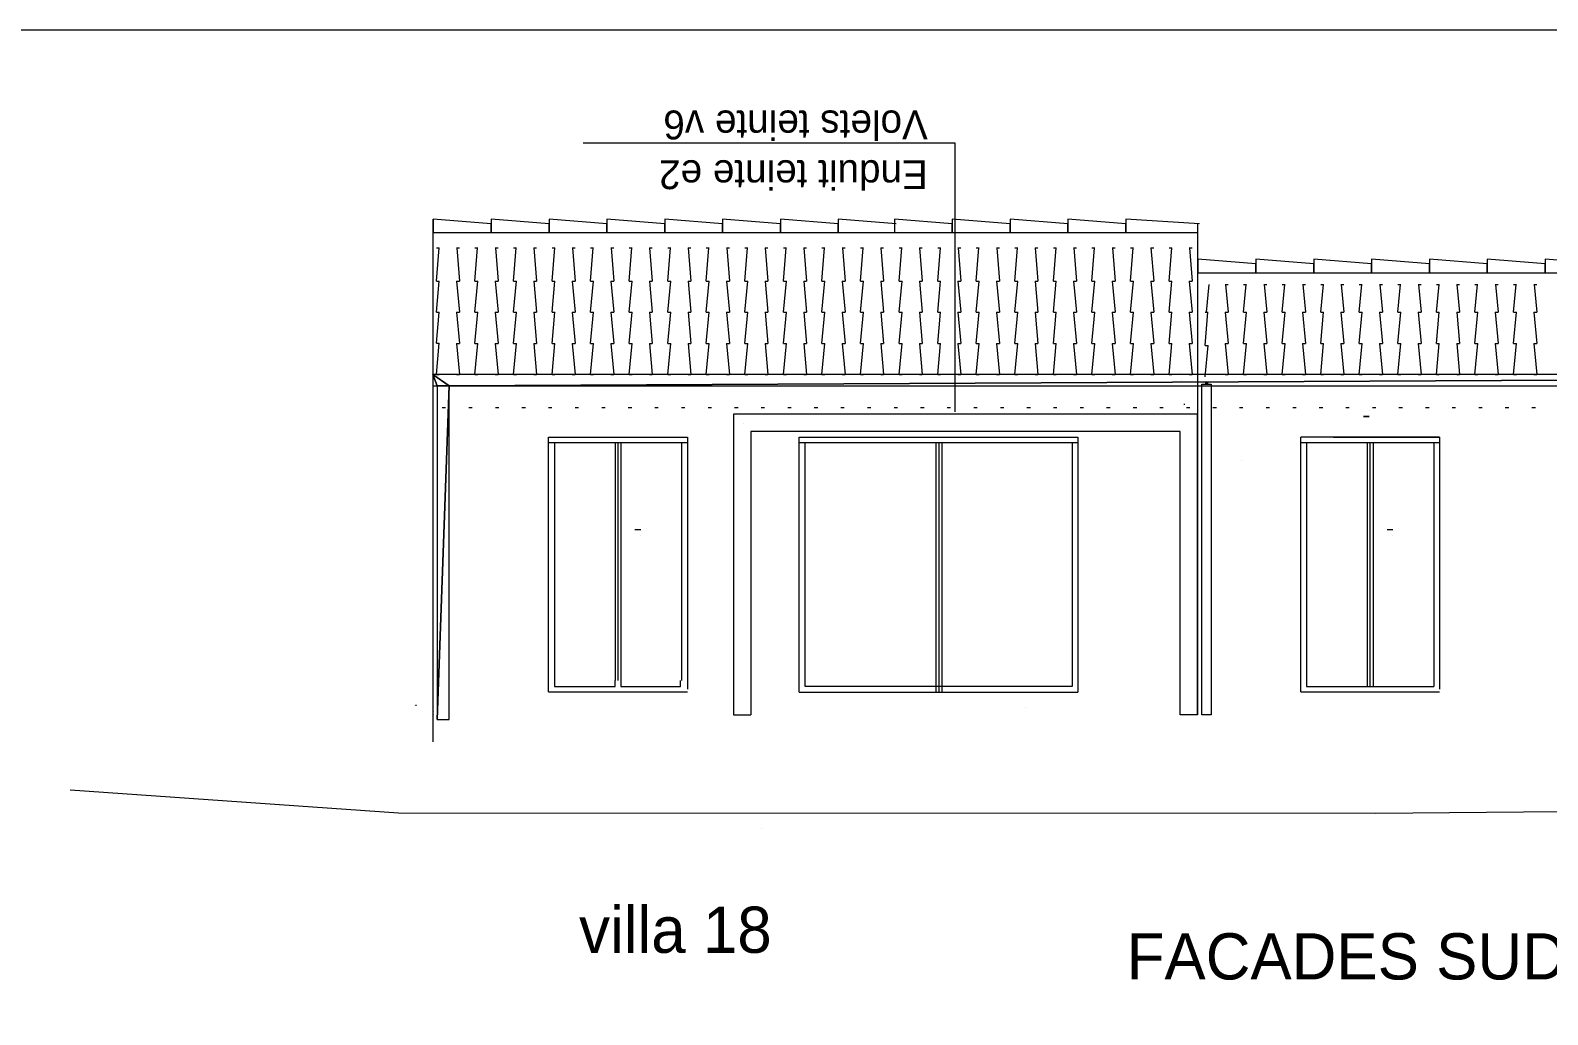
# Model space of a CAD drawing. Header units: metres. Extents: x -12536 to 12621, y -17191 to 9596.
# Drawn here: x -10300 to -8988, y -11105 to -10253 of the extents above; entities that cross this region are included whole.
import ezdxf
from ezdxf.enums import TextEntityAlignment as Align
from ezdxf.lldxf.tags import DXFTag

# ---------------------------------------------------------------- set-up
doc = ezdxf.new("R2010")
doc.units = ezdxf.units.M
doc.header["$MEASUREMENT"] = 0
for name, color, linetype in [('Calque commun', 7, 'Continuous'), ('Cotations', 7, 'Continuous'), ('Layer59', 7, 'Continuous'), ('Layer79', 7, 'Continuous'), ('Textes', 7, 'Continuous')]:
    doc.layers.add(name, color=color, linetype=linetype)
doc.styles.add('Century Gothic15', font='GOTHIC.TTF', dxfattribs={"height": 0.18})
doc.styles.add('Century Gothic16', font='GOTHIC.TTF', dxfattribs={"height": 0.18})
doc.styles.add('Century Gothic18', font='GOTHIC.TTF', dxfattribs={"height": 0.18})
tags = doc.linetypes.add('HIDDEN', pattern=[0.375, 0.25, -0.125]).pattern_tags.tags
tags[6:7] = [DXFTag(74, 4), DXFTag(75, 0), DXFTag(340, '0'), DXFTag(46, 1.0), DXFTag(50, 0.0), DXFTag(44, 0.0), DXFTag(45, 0.0)]
tags[4:5] = [DXFTag(74, 4), DXFTag(75, 0), DXFTag(340, '0'), DXFTag(46, 1.0), DXFTag(50, 0.0), DXFTag(44, 0.0), DXFTag(45, 0.0)]

# ---------------------------------------------------------------- blocks, each defined once
blk = doc.blocks.new('toit facade 17 18')
at = {"layer": 'Calque commun', "color": 7, "linetype": 'Continuous', "lineweight": 5}
for p, q in [((70.572, -22.951), (70.571, -18.429)), ((77.18, -19.985), (77.18, -18.469))]:
    blk.add_line(p, q, dxfattribs=at)
at = {"layer": 'Layer59', "color": 32, "linetype": 'Continuous', "lineweight": 5}
for p, q in [((70.599, -18.677), (70.624, -18.677)), ((70.599, -18.966), (70.622, -18.678)), ((70.774, -18.678), (70.799, -18.678)), ((70.776, -18.678), (70.799, -18.966)), ((70.932, -18.966), (70.955, -18.678)), ((70.932, -18.678), (70.957, -18.678)), ((71.107, -18.678), (71.132, -18.678)), ((71.109, -18.678), (71.132, -18.966)), ((71.265, -18.966), (71.288, -18.678)), ((71.265, -18.678), (71.29, -18.678)), ((71.44, -18.678), (71.465, -18.678)), ((71.442, -18.678), (71.465, -18.966)), ((71.599, -18.966), (71.622, -18.678)), ((71.599, -18.678), (71.624, -18.678)), ((71.774, -18.678), (71.799, -18.678)), ((71.776, -18.678), (71.799, -18.966)), ((71.932, -18.966), (71.955, -18.678)), ((71.932, -18.678), (71.957, -18.678)), ((72.107, -18.678), (72.132, -18.678)), ((72.109, -18.678), (72.132, -18.966)), ((72.265, -18.966), (72.288, -18.678)), ((72.265, -18.678), (72.29, -18.678)), ((72.44, -18.678), (72.465, -18.678)), ((72.442, -18.678), (72.465, -18.966)), ((72.599, -18.966), (72.622, -18.678)), ((72.599, -18.678), (72.624, -18.678)), ((72.774, -18.678), (72.799, -18.678)), ((72.776, -18.678), (72.799, -18.966)), ((72.932, -18.966), (72.955, -18.678)), ((72.932, -18.678), (72.957, -18.678)), ((73.107, -18.678), (73.132, -18.678)), ((73.109, -18.678), (73.132, -18.966)), ((73.265, -18.966), (73.288, -18.678)), ((73.265, -18.678), (73.29, -18.678)), ((73.44, -18.678), (73.465, -18.678)), ((73.442, -18.678), (73.465, -18.966)), ((73.599, -18.966), (73.622, -18.678)), ((73.599, -18.678), (73.624, -18.678)), ((73.774, -18.678), (73.799, -18.678)), ((73.776, -18.678), (73.799, -18.966)), ((73.932, -18.966), (73.955, -18.678)), ((73.932, -18.678), (73.957, -18.678)), ((74.107, -18.678), (74.132, -18.678)), ((74.109, -18.678), (74.132, -18.966)), ((74.265, -18.966), (74.288, -18.678)), ((74.265, -18.678), (74.29, -18.678)), ((74.44, -18.678), (74.465, -18.678)), ((74.442, -18.678), (74.465, -18.966)), ((74.599, -18.966), (74.622, -18.678)), ((74.599, -18.678), (74.624, -18.678)), ((74.774, -18.678), (74.799, -18.678)), ((74.775, -18.678), (74.799, -18.966)), ((74.932, -18.966), (74.955, -18.678)), ((74.932, -18.678), (74.957, -18.678)), ((75.107, -18.678), (75.132, -18.678)), ((75.109, -18.678), (75.132, -18.966)), ((75.265, -18.966), (75.288, -18.678)), ((75.265, -18.678), (75.29, -18.678)), ((75.44, -18.678), (75.465, -18.678)), ((75.442, -18.678), (75.465, -18.966)), ((75.599, -18.966), (75.622, -18.678)), ((75.599, -18.678), (75.624, -18.678)), ((75.774, -18.678), (75.799, -18.678)), ((75.775, -18.678), (75.799, -18.966)), ((75.932, -18.966), (75.955, -18.678)), ((75.932, -18.678), (75.957, -18.678)), ((76.107, -18.678), (76.132, -18.678)), ((76.109, -18.678), (76.132, -18.966)), ((76.265, -18.966), (76.288, -18.678)), ((76.265, -18.678), (76.29, -18.678)), ((76.44, -18.678), (76.465, -18.678)), ((76.442, -18.678), (76.465, -18.966)), ((76.599, -18.966), (76.622, -18.678)), ((76.599, -18.678), (76.624, -18.678)), ((76.774, -18.678), (76.799, -18.678)), ((76.775, -18.678), (76.799, -18.966)), ((76.932, -18.966), (76.955, -18.678)), ((76.932, -18.678), (76.957, -18.678)), ((77.107, -18.678), (77.132, -18.678)), ((77.109, -18.678), (77.132, -18.966)), ((70.599, -19.234), (70.624, -18.966)), ((70.599, -18.966), (70.624, -18.966)), ((70.774, -18.966), (70.799, -19.235)), ((70.774, -18.966), (70.799, -18.966)), ((70.932, -19.235), (70.957, -18.966)), ((70.932, -18.966), (70.957, -18.966)), ((71.107, -18.966), (71.132, -19.235)), ((71.107, -18.966), (71.132, -18.966)), ((71.265, -19.235), (71.29, -18.966)), ((71.265, -18.966), (71.29, -18.966)), ((71.44, -18.966), (71.465, -19.235)), ((71.44, -18.966), (71.465, -18.966)), ((71.599, -19.235), (71.624, -18.966)), ((71.599, -18.966), (71.624, -18.966)), ((71.774, -18.966), (71.799, -19.235)), ((71.774, -18.966), (71.799, -18.966)), ((71.932, -19.235), (71.957, -18.966)), ((71.932, -18.966), (71.957, -18.966)), ((72.107, -18.966), (72.132, -19.235)), ((72.107, -18.966), (72.132, -18.966)), ((72.265, -19.235), (72.29, -18.966)), ((72.265, -18.966), (72.29, -18.966)), ((72.44, -18.966), (72.465, -19.235)), ((72.44, -18.966), (72.465, -18.966)), ((72.599, -19.235), (72.624, -18.966)), ((72.599, -18.966), (72.624, -18.966)), ((72.774, -18.966), (72.799, -19.235)), ((72.774, -18.966), (72.799, -18.966)), ((72.932, -19.235), (72.957, -18.966)), ((72.932, -18.966), (72.957, -18.966)), ((73.107, -18.966), (73.132, -19.235)), ((73.107, -18.966), (73.132, -18.966)), ((73.265, -19.235), (73.29, -18.966)), ((73.265, -18.966), (73.29, -18.966)), ((73.44, -18.966), (73.465, -19.235)), ((73.44, -18.966), (73.465, -18.966)), ((73.599, -19.235), (73.624, -18.966)), ((73.599, -18.966), (73.624, -18.966)), ((73.774, -18.966), (73.799, -19.235)), ((73.774, -18.966), (73.799, -18.966)), ((73.932, -19.235), (73.957, -18.966)), ((73.932, -18.966), (73.957, -18.966)), ((74.107, -18.966), (74.132, -19.235)), ((74.107, -18.966), (74.132, -18.966)), ((74.265, -19.235), (74.29, -18.966)), ((74.265, -18.966), (74.29, -18.966)), ((74.44, -18.966), (74.465, -19.235)), ((74.44, -18.966), (74.465, -18.966)), ((74.599, -19.235), (74.624, -18.966)), ((74.599, -18.966), (74.624, -18.966)), ((74.774, -18.966), (74.799, -19.235)), ((74.774, -18.966), (74.799, -18.966)), ((74.932, -19.235), (74.957, -18.966)), ((74.932, -18.966), (74.957, -18.966)), ((75.107, -18.966), (75.132, -19.235)), ((75.107, -18.966), (75.132, -18.966)), ((75.265, -19.235), (75.29, -18.966)), ((75.265, -18.966), (75.29, -18.966)), ((75.44, -18.966), (75.465, -19.235)), ((75.44, -18.966), (75.465, -18.966)), ((75.599, -19.235), (75.624, -18.966)), ((75.599, -18.966), (75.624, -18.966)), ((75.774, -18.966), (75.799, -19.235)), ((75.774, -18.966), (75.799, -18.966)), ((75.932, -19.235), (75.957, -18.966)), ((75.932, -18.966), (75.957, -18.966)), ((76.107, -18.966), (76.132, -19.235)), ((76.107, -18.966), (76.132, -18.966)), ((76.265, -19.235), (76.29, -18.966)), ((76.265, -18.966), (76.29, -18.966)), ((76.44, -18.966), (76.465, -19.235)), ((76.44, -18.966), (76.465, -18.966)), ((76.599, -19.235), (76.624, -18.966)), ((76.599, -18.966), (76.624, -18.966)), ((76.774, -18.966), (76.799, -19.235)), ((76.774, -18.966), (76.799, -18.966)), ((76.932, -19.235), (76.957, -18.966)), ((76.932, -18.966), (76.957, -18.966)), ((77.107, -18.966), (77.132, -19.235)), ((77.107, -18.966), (77.132, -18.966)), ((77.255, -19.235), (77.279, -18.993)), ((77.418, -18.993), (77.443, -18.993)), ((77.42, -18.993), (77.443, -19.235)), ((77.576, -19.235), (77.599, -18.993)), ((77.576, -18.993), (77.601, -18.993)), ((77.751, -18.993), (77.776, -18.993)), ((77.753, -18.993), (77.776, -19.235)), ((77.91, -19.235), (77.933, -18.993)), ((77.91, -18.993), (77.935, -18.993)), ((78.085, -18.993), (78.11, -18.993)), ((78.087, -18.993), (78.11, -19.235)), ((78.243, -19.235), (78.266, -18.993)), ((78.243, -18.993), (78.268, -18.993)), ((78.418, -18.993), (78.443, -18.993)), ((78.42, -18.993), (78.443, -19.235)), ((78.576, -19.235), (78.599, -18.993)), ((78.576, -18.993), (78.601, -18.993)), ((78.751, -18.993), (78.776, -18.993)), ((78.753, -18.993), (78.776, -19.235)), ((78.91, -19.235), (78.933, -18.993)), ((78.91, -18.993), (78.935, -18.993)), ((79.085, -18.993), (79.11, -18.993)), ((79.087, -18.993), (79.11, -19.235)), ((79.243, -19.235), (79.266, -18.993)), ((79.243, -18.993), (79.268, -18.993)), ((79.418, -18.993), (79.443, -18.993)), ((79.42, -18.993), (79.443, -19.235)), ((79.576, -19.235), (79.599, -18.993)), ((79.576, -18.993), (79.601, -18.993)), ((79.751, -18.993), (79.776, -18.993)), ((79.753, -18.993), (79.776, -19.235)), ((79.91, -19.235), (79.933, -18.993)), ((79.91, -18.993), (79.935, -18.993)), ((80.085, -18.993), (80.11, -18.993)), ((80.087, -18.993), (80.11, -19.235)), ((70.599, -19.503), (70.624, -19.234)), ((70.599, -19.234), (70.624, -19.234)), ((70.774, -19.235), (70.799, -19.504)), ((70.774, -19.235), (70.799, -19.235)), ((70.932, -19.504), (70.957, -19.235)), ((70.932, -19.235), (70.957, -19.235)), ((71.107, -19.235), (71.132, -19.504)), ((71.107, -19.235), (71.132, -19.235)), ((71.265, -19.504), (71.29, -19.235)), ((71.265, -19.235), (71.29, -19.235)), ((71.44, -19.235), (71.465, -19.504)), ((71.44, -19.235), (71.465, -19.235)), ((71.599, -19.504), (71.624, -19.235)), ((71.599, -19.235), (71.624, -19.235)), ((71.774, -19.235), (71.799, -19.504)), ((71.774, -19.235), (71.799, -19.235)), ((71.932, -19.504), (71.957, -19.235)), ((71.932, -19.235), (71.957, -19.235)), ((72.107, -19.235), (72.132, -19.504)), ((72.107, -19.235), (72.132, -19.235)), ((72.265, -19.504), (72.29, -19.235)), ((72.265, -19.235), (72.29, -19.235)), ((72.44, -19.235), (72.465, -19.504)), ((72.44, -19.235), (72.465, -19.235)), ((72.599, -19.504), (72.624, -19.235)), ((72.599, -19.235), (72.624, -19.235)), ((72.774, -19.235), (72.799, -19.504)), ((72.774, -19.235), (72.799, -19.235)), ((72.932, -19.504), (72.957, -19.235)), ((72.932, -19.235), (72.957, -19.235)), ((73.107, -19.235), (73.132, -19.504)), ((73.107, -19.235), (73.132, -19.235)), ((73.265, -19.504), (73.29, -19.235)), ((73.265, -19.235), (73.29, -19.235)), ((73.44, -19.235), (73.465, -19.504)), ((73.44, -19.235), (73.465, -19.235)), ((73.599, -19.504), (73.624, -19.235)), ((73.599, -19.235), (73.624, -19.235)), ((73.774, -19.235), (73.799, -19.504)), ((73.774, -19.235), (73.799, -19.235)), ((73.932, -19.504), (73.957, -19.235)), ((73.932, -19.235), (73.957, -19.235)), ((74.107, -19.235), (74.132, -19.504)), ((74.107, -19.235), (74.132, -19.235)), ((74.265, -19.504), (74.29, -19.235)), ((74.265, -19.235), (74.29, -19.235)), ((74.44, -19.235), (74.465, -19.504)), ((74.44, -19.235), (74.465, -19.235)), ((74.599, -19.504), (74.624, -19.235)), ((74.599, -19.235), (74.624, -19.235)), ((74.774, -19.235), (74.799, -19.504)), ((74.774, -19.235), (74.799, -19.235)), ((74.932, -19.504), (74.957, -19.235)), ((74.932, -19.235), (74.957, -19.235)), ((75.107, -19.235), (75.132, -19.504)), ((75.107, -19.235), (75.132, -19.235)), ((75.265, -19.504), (75.29, -19.235)), ((75.265, -19.235), (75.29, -19.235)), ((75.44, -19.235), (75.465, -19.504)), ((75.44, -19.235), (75.465, -19.235)), ((75.599, -19.504), (75.624, -19.235)), ((75.599, -19.235), (75.624, -19.235)), ((75.774, -19.235), (75.799, -19.504)), ((75.774, -19.235), (75.799, -19.235)), ((75.932, -19.504), (75.957, -19.235)), ((75.932, -19.235), (75.957, -19.235)), ((76.107, -19.235), (76.132, -19.504)), ((76.107, -19.235), (76.132, -19.235)), ((76.265, -19.504), (76.29, -19.235)), ((76.265, -19.235), (76.29, -19.235)), ((76.44, -19.235), (76.465, -19.504)), ((76.44, -19.235), (76.465, -19.235)), ((76.599, -19.504), (76.624, -19.235)), ((76.599, -19.235), (76.624, -19.235)), ((76.774, -19.235), (76.799, -19.504)), ((76.774, -19.235), (76.799, -19.235)), ((76.932, -19.504), (76.957, -19.235)), ((76.932, -19.235), (76.957, -19.235)), ((77.107, -19.235), (77.132, -19.504)), ((77.107, -19.235), (77.132, -19.235)), ((77.245, -19.234), (77.27, -19.234)), ((77.245, -19.523), (77.268, -19.235)), ((77.418, -19.235), (77.443, -19.504)), ((77.418, -19.235), (77.443, -19.235)), ((77.576, -19.504), (77.601, -19.235)), ((77.576, -19.235), (77.601, -19.235)), ((77.751, -19.235), (77.776, -19.504)), ((77.751, -19.235), (77.776, -19.235)), ((77.91, -19.504), (77.935, -19.235)), ((77.91, -19.235), (77.935, -19.235)), ((78.085, -19.235), (78.11, -19.504)), ((78.085, -19.235), (78.11, -19.235)), ((78.243, -19.504), (78.268, -19.235)), ((78.243, -19.235), (78.268, -19.235)), ((78.418, -19.235), (78.443, -19.504)), ((78.418, -19.235), (78.443, -19.235)), ((78.576, -19.504), (78.601, -19.235)), ((78.576, -19.235), (78.601, -19.235)), ((78.751, -19.235), (78.776, -19.504)), ((78.751, -19.235), (78.776, -19.235)), ((78.91, -19.504), (78.935, -19.235)), ((78.91, -19.235), (78.935, -19.235)), ((79.085, -19.235), (79.11, -19.504)), ((79.085, -19.235), (79.11, -19.235)), ((79.243, -19.504), (79.268, -19.235)), ((79.243, -19.235), (79.268, -19.235)), ((79.418, -19.235), (79.443, -19.504)), ((79.418, -19.235), (79.443, -19.235)), ((79.576, -19.504), (79.601, -19.235)), ((79.576, -19.235), (79.601, -19.235)), ((79.751, -19.235), (79.776, -19.504)), ((79.751, -19.235), (79.776, -19.235)), ((79.91, -19.504), (79.935, -19.235)), ((79.91, -19.235), (79.935, -19.235)), ((80.085, -19.235), (80.11, -19.504)), ((80.085, -19.235), (80.11, -19.235)), ((70.599, -19.772), (70.624, -19.503)), ((70.599, -19.503), (70.624, -19.503)), ((70.774, -19.504), (70.799, -19.772)), ((70.774, -19.504), (70.799, -19.504)), ((70.932, -19.772), (70.957, -19.504)), ((70.932, -19.504), (70.957, -19.504)), ((71.107, -19.504), (71.132, -19.772)), ((71.107, -19.504), (71.132, -19.504)), ((71.265, -19.772), (71.29, -19.504)), ((71.265, -19.504), (71.29, -19.504)), ((71.44, -19.504), (71.465, -19.772)), ((71.44, -19.504), (71.465, -19.504)), ((71.599, -19.772), (71.624, -19.504)), ((71.599, -19.504), (71.624, -19.504)), ((71.774, -19.504), (71.799, -19.772)), ((71.774, -19.504), (71.799, -19.504)), ((71.932, -19.772), (71.957, -19.504)), ((71.932, -19.504), (71.957, -19.504)), ((72.107, -19.504), (72.132, -19.772)), ((72.107, -19.504), (72.132, -19.504)), ((72.265, -19.772), (72.29, -19.504)), ((72.265, -19.504), (72.29, -19.504)), ((72.44, -19.504), (72.465, -19.772)), ((72.44, -19.504), (72.465, -19.504)), ((72.599, -19.772), (72.624, -19.504)), ((72.599, -19.504), (72.624, -19.504)), ((72.774, -19.504), (72.799, -19.772)), ((72.774, -19.504), (72.799, -19.504)), ((72.932, -19.772), (72.957, -19.504)), ((72.932, -19.504), (72.957, -19.504)), ((73.107, -19.504), (73.132, -19.772)), ((73.107, -19.504), (73.132, -19.504)), ((73.265, -19.772), (73.29, -19.504)), ((73.265, -19.504), (73.29, -19.504)), ((73.44, -19.504), (73.465, -19.772)), ((73.44, -19.504), (73.465, -19.504)), ((73.599, -19.772), (73.624, -19.504)), ((73.599, -19.504), (73.624, -19.504)), ((73.774, -19.504), (73.799, -19.772)), ((73.774, -19.504), (73.799, -19.504)), ((73.932, -19.772), (73.957, -19.504)), ((73.932, -19.504), (73.957, -19.504)), ((74.107, -19.504), (74.132, -19.772)), ((74.107, -19.504), (74.132, -19.504)), ((74.265, -19.772), (74.29, -19.504)), ((74.265, -19.504), (74.29, -19.504)), ((74.44, -19.504), (74.465, -19.772)), ((74.44, -19.504), (74.465, -19.504)), ((74.599, -19.772), (74.624, -19.504)), ((74.599, -19.504), (74.624, -19.504)), ((74.774, -19.504), (74.799, -19.772)), ((74.774, -19.504), (74.799, -19.504)), ((74.932, -19.772), (74.957, -19.504)), ((74.932, -19.504), (74.957, -19.504)), ((75.107, -19.504), (75.132, -19.772)), ((75.107, -19.504), (75.132, -19.504)), ((75.265, -19.772), (75.29, -19.504)), ((75.265, -19.504), (75.29, -19.504)), ((75.44, -19.504), (75.465, -19.772)), ((75.44, -19.504), (75.465, -19.504)), ((75.599, -19.772), (75.624, -19.504)), ((75.599, -19.504), (75.624, -19.504)), ((75.774, -19.504), (75.799, -19.772)), ((75.774, -19.504), (75.799, -19.504)), ((75.932, -19.772), (75.957, -19.504)), ((75.932, -19.504), (75.957, -19.504)), ((76.107, -19.504), (76.132, -19.772)), ((76.107, -19.504), (76.132, -19.504)), ((76.265, -19.772), (76.29, -19.504)), ((76.265, -19.504), (76.29, -19.504)), ((76.44, -19.504), (76.465, -19.772)), ((76.44, -19.504), (76.465, -19.504)), ((76.599, -19.772), (76.624, -19.504)), ((76.599, -19.504), (76.624, -19.504)), ((76.774, -19.504), (76.799, -19.772)), ((76.774, -19.504), (76.799, -19.504)), ((76.932, -19.772), (76.957, -19.504)), ((76.932, -19.504), (76.957, -19.504)), ((77.107, -19.504), (77.132, -19.772)), ((77.107, -19.504), (77.132, -19.504)), ((77.245, -19.792), (77.27, -19.523)), ((77.245, -19.523), (77.27, -19.523)), ((77.418, -19.504), (77.443, -19.772)), ((77.418, -19.504), (77.443, -19.504)), ((77.576, -19.772), (77.601, -19.504)), ((77.576, -19.504), (77.601, -19.504)), ((77.751, -19.504), (77.776, -19.772)), ((77.751, -19.504), (77.776, -19.504)), ((77.91, -19.772), (77.935, -19.504)), ((77.91, -19.504), (77.935, -19.504)), ((78.085, -19.504), (78.11, -19.772)), ((78.085, -19.504), (78.11, -19.504)), ((78.243, -19.772), (78.268, -19.504)), ((78.243, -19.504), (78.268, -19.504)), ((78.418, -19.504), (78.443, -19.772)), ((78.418, -19.504), (78.443, -19.504)), ((78.576, -19.772), (78.601, -19.504)), ((78.576, -19.504), (78.601, -19.504)), ((78.751, -19.504), (78.776, -19.772)), ((78.751, -19.504), (78.776, -19.504)), ((78.91, -19.772), (78.935, -19.504)), ((78.91, -19.504), (78.935, -19.504)), ((79.085, -19.504), (79.11, -19.772)), ((79.085, -19.504), (79.11, -19.504)), ((79.243, -19.772), (79.268, -19.504)), ((79.243, -19.504), (79.268, -19.504)), ((79.418, -19.504), (79.443, -19.772)), ((79.418, -19.504), (79.443, -19.504)), ((79.576, -19.772), (79.601, -19.504)), ((79.576, -19.504), (79.601, -19.504)), ((79.751, -19.504), (79.776, -19.772)), ((79.751, -19.504), (79.776, -19.504)), ((79.91, -19.772), (79.935, -19.504)), ((79.91, -19.504), (79.935, -19.504)), ((80.085, -19.504), (80.11, -19.772)), ((80.085, -19.504), (80.11, -19.504)), ((70.599, -19.772), (70.624, -19.772)), ((70.774, -19.772), (70.799, -19.772)), ((70.932, -19.772), (70.957, -19.772)), ((71.107, -19.772), (71.132, -19.772)), ((71.265, -19.772), (71.29, -19.772)), ((71.44, -19.772), (71.465, -19.772)), ((71.599, -19.772), (71.624, -19.772)), ((71.774, -19.772), (71.799, -19.772)), ((71.932, -19.772), (71.957, -19.772)), ((72.107, -19.772), (72.132, -19.772)), ((72.265, -19.772), (72.29, -19.772)), ((72.44, -19.772), (72.465, -19.772)), ((72.599, -19.772), (72.624, -19.772)), ((72.774, -19.772), (72.799, -19.772)), ((72.932, -19.772), (72.957, -19.772)), ((73.107, -19.772), (73.132, -19.772)), ((73.265, -19.772), (73.29, -19.772)), ((73.44, -19.772), (73.465, -19.772)), ((73.599, -19.772), (73.624, -19.772)), ((73.774, -19.772), (73.799, -19.772)), ((73.932, -19.772), (73.957, -19.772)), ((74.107, -19.772), (74.132, -19.772)), ((74.265, -19.772), (74.29, -19.772)), ((74.44, -19.772), (74.465, -19.772)), ((74.599, -19.772), (74.624, -19.772)), ((74.774, -19.772), (74.799, -19.772)), ((74.932, -19.772), (74.957, -19.772)), ((75.107, -19.772), (75.132, -19.772)), ((75.265, -19.772), (75.29, -19.772)), ((75.44, -19.772), (75.465, -19.772)), ((75.599, -19.772), (75.624, -19.772)), ((75.774, -19.772), (75.799, -19.772)), ((75.932, -19.772), (75.957, -19.772)), ((76.107, -19.772), (76.132, -19.772)), ((76.265, -19.772), (76.29, -19.772)), ((76.44, -19.772), (76.465, -19.772)), ((76.599, -19.772), (76.624, -19.772)), ((76.774, -19.772), (76.799, -19.772)), ((76.932, -19.772), (76.957, -19.772)), ((77.107, -19.772), (77.132, -19.772)), ((77.418, -19.772), (77.443, -19.772)), ((77.576, -19.772), (77.601, -19.772)), ((77.751, -19.772), (77.776, -19.772)), ((77.91, -19.772), (77.935, -19.772)), ((78.085, -19.772), (78.11, -19.772)), ((78.243, -19.772), (78.268, -19.772)), ((78.418, -19.772), (78.443, -19.772)), ((78.576, -19.772), (78.601, -19.772)), ((78.751, -19.772), (78.776, -19.772)), ((78.91, -19.772), (78.935, -19.772)), ((79.085, -19.772), (79.11, -19.772)), ((79.243, -19.772), (79.268, -19.772)), ((79.418, -19.772), (79.443, -19.772)), ((79.576, -19.772), (79.601, -19.772)), ((79.751, -19.772), (79.776, -19.772)), ((79.91, -19.772), (79.935, -19.772)), ((80.085, -19.772), (80.11, -19.772)), ((77.245, -19.848), (77.27, -19.848)), ((70.649, -20.058), (70.679, -20.058)), ((70.879, -20.058), (70.909, -20.058)), ((71.109, -20.058), (71.138, -20.058)), ((71.338, -20.058), (71.368, -20.058)), ((71.568, -20.058), (71.598, -20.058)), ((71.798, -20.058), (71.828, -20.058)), ((72.028, -20.058), (72.057, -20.058)), ((72.257, -20.058), (72.287, -20.058)), ((72.487, -20.058), (72.517, -20.058)), ((72.717, -20.058), (72.747, -20.058)), ((72.947, -20.058), (72.976, -20.058)), ((73.176, -20.058), (73.206, -20.058)), ((73.406, -20.058), (73.436, -20.058)), ((73.636, -20.058), (73.665, -20.058)), ((73.865, -20.058), (73.895, -20.058)), ((74.095, -20.058), (74.125, -20.058)), ((74.325, -20.058), (74.355, -20.058)), ((74.555, -20.058), (74.584, -20.058)), ((74.784, -20.058), (74.814, -20.058)), ((75.014, -20.058), (75.044, -20.058)), ((75.244, -20.058), (75.274, -20.058)), ((75.474, -20.058), (75.503, -20.058)), ((75.703, -20.058), (75.733, -20.058)), ((75.933, -20.058), (75.963, -20.058)), ((76.163, -20.058), (76.192, -20.058)), ((76.392, -20.058), (76.422, -20.058)), ((76.622, -20.058), (76.652, -20.058)), ((76.852, -20.058), (76.882, -20.058)), ((77.082, -20.058), (77.111, -20.058)), ((77.311, -20.058), (77.341, -20.058)), ((77.541, -20.058), (77.571, -20.058)), ((77.771, -20.058), (77.801, -20.058)), ((78.001, -20.058), (78.03, -20.058)), ((78.23, -20.058), (78.26, -20.058)), ((78.46, -20.058), (78.49, -20.058)), ((78.69, -20.058), (78.719, -20.058)), ((78.919, -20.058), (78.949, -20.058)), ((79.149, -20.058), (79.179, -20.058)), ((79.379, -20.058), (79.409, -20.058)), ((79.609, -20.058), (79.638, -20.058)), ((79.838, -20.058), (79.868, -20.058)), ((80.068, -20.058), (80.098, -20.058))]:
    blk.add_line(p, q, dxfattribs=at)
for points in [[(71.073, -18.469, 0), (70.571, -18.429, 0), (70.571, -18.546, 0), (71.073, -18.546, 0), (71.073, -18.469, 0)], [(71.573, -18.469, 0), (71.073, -18.429, 0), (71.073, -18.546, 0), (71.573, -18.546, 0), (71.573, -18.469, 0)], [(72.073, -18.469, 0), (71.573, -18.429, 0), (71.573, -18.546, 0), (72.073, -18.546, 0), (72.073, -18.469, 0)], [(72.573, -18.469, 0), (72.073, -18.429, 0), (72.073, -18.546, 0), (72.573, -18.546, 0), (72.573, -18.469, 0)], [(73.073, -18.469, 0), (72.573, -18.429, 0), (72.573, -18.546, 0), (73.073, -18.546, 0), (73.073, -18.469, 0)], [(73.573, -18.469, 0), (73.073, -18.429, 0), (73.073, -18.546, 0), (73.573, -18.546, 0), (73.573, -18.469, 0)], [(74.073, -18.469, 0), (73.573, -18.429, 0), (73.573, -18.546, 0), (74.073, -18.546, 0), (74.073, -18.469, 0)], [(74.572, -18.469, 0), (74.073, -18.429, 0), (74.073, -18.546, 0), (74.558, -18.546, 0)], [(75.058, -18.469, 0), (74.558, -18.429, 0), (74.558, -18.546, 0), (75.058, -18.546, 0), (75.058, -18.469, 0)], [(75.558, -18.469, 0), (75.058, -18.429, 0), (75.058, -18.546, 0), (75.558, -18.546, 0), (75.558, -18.469, 0)], [(76.058, -18.469, 0), (75.558, -18.429, 0), (75.558, -18.546, 0), (76.058, -18.546, 0), (76.058, -18.469, 0)], [(76.558, -18.469, 0), (76.058, -18.429, 0), (76.058, -18.546, 0), (76.558, -18.546, 0), (76.558, -18.469, 0)], [(77.194, -18.469, 0), (76.558, -18.429, 0), (76.558, -18.546, 0), (77.18, -18.546, 0)], [(77.682, -18.815, 0), (77.18, -18.775, 0), (77.18, -18.893, 0), (77.682, -18.893, 0), (77.682, -18.815, 0)], [(78.182, -18.815, 0), (77.682, -18.775, 0), (77.682, -18.893, 0), (78.182, -18.893, 0), (78.182, -18.815, 0)], [(78.682, -18.815, 0), (78.182, -18.775, 0), (78.182, -18.893, 0), (78.682, -18.893, 0), (78.682, -18.815, 0)], [(79.182, -18.815, 0), (78.682, -18.775, 0), (78.682, -18.893, 0), (79.182, -18.893, 0), (79.182, -18.815, 0)], [(79.682, -18.815, 0), (79.182, -18.775, 0), (79.182, -18.893, 0), (79.682, -18.893, 0), (79.682, -18.815, 0)], [(80.182, -18.815, 0), (79.682, -18.775, 0), (79.682, -18.893, 0), (80.182, -18.893, 0), (80.182, -18.815, 0)], [(80.682, -18.815, 0), (80.182, -18.775, 0), (80.182, -18.893, 0), (80.682, -18.893, 0), (80.682, -18.815, 0)]]:
    blk.add_polyline3d(points, dxfattribs=at)

msp = doc.modelspace()

# ---------------------------------------------------------------- linework, layer by layer
at = {"layer": 'Calque commun', "color": 7, "linetype": 'Continuous', "lineweight": 5}
for p, q in [((-9306.061, -10549.082), (-9306.061, -10549.083)), ((-9306.061, -10549.083), (-9306.061, -10549.082)), ((-9305.113, -10555.776), (-9305.113, -10555.777)), ((-9290.832, -10559.394), (-9290.832, -10845.262)), ((-9302.833, -10576.464), (-9301.886, -10576.464)), ((-9142.442, -10582.132), (-9142.441, -10582.132)), ((-9290.832, -10585.296), (-9691.917, -10585.296)), ((-9691.917, -10585.296), (-9691.917, -10845.362)), ((-9691.242, -10585.961), (-9691.242, -10585.961)), ((-9691.242, -10585.961), (-9691.242, -10585.961)), ((-9683.073, -10593.728), (-9683.067, -10593.728)), ((-9290.832, -10845.296), (-9290.832, -10585.296)), ((-9147.442, -10587.131), (-9142.442, -10587.131)), ((-9142.441, -10587.131), (-9147.439, -10587.131)), ((-9144.943, -10587.136), (-9144.943, -10587.136)), ((-9144.943, -10587.136), (-9144.943, -10587.136)), ((-9851.761, -10605.053), (-9851.761, -10605.052)), ((-9851.761, -10605.053), (-9851.761, -10605.052)), ((-9851.761, -10605.053), (-9731.76, -10605.053)), ((-9851.761, -10825.515), (-9851.761, -10605.053)), ((-9789.261, -10610.052), (-9851.761, -10610.052)), ((-9846.76, -10610.052), (-9846.76, -10815.516)), ((-9794.261, -10610.052), (-9794.261, -10815.516)), ((-9791.76, -10815.516), (-9791.76, -10610.052)), ((-9789.261, -10610.052), (-9789.261, -10815.516)), ((-9736.76, -10610.052), (-9789.261, -10610.052)), ((-9736.76, -10610.052), (-9736.76, -10815.516)), ((-9731.76, -10610.052), (-9736.76, -10610.052)), ((-9731.76, -10605.053), (-9731.76, -10823.015)), ((-9305.832, -10600.296), (-9676.917, -10600.296)), ((-9676.917, -10600.296), (-9676.917, -10845.362)), ((-9635.09, -10605.053), (-9394.263, -10605.053)), ((-9635.09, -10825.792), (-9635.09, -10605.053)), ((-9630.09, -10610.053), (-9635.09, -10610.053)), ((-9399.264, -10610.053), (-9630.09, -10610.053)), ((-9630.09, -10820.793), (-9630.09, -10610.053)), ((-9516.762, -10825.055), (-9516.762, -10610.053)), ((-9514.263, -10825.055), (-9514.263, -10610.053)), ((-9511.763, -10610.053), (-9511.763, -10825.055)), ((-9399.264, -10610.053), (-9399.264, -10820.793)), ((-9394.263, -10610.053), (-9399.264, -10610.053)), ((-9394.263, -10605.053), (-9394.263, -10825.792)), ((-9305.832, -10845.296), (-9305.832, -10600.296)), ((-9201.614, -10825.515), (-9201.614, -10605.053)), ((-9081.613, -10605.053), (-9201.614, -10605.053)), ((-9139.114, -10610.052), (-9201.614, -10610.052)), ((-9196.614, -10610.052), (-9196.614, -10820.794)), ((-9173.214, -10605.053), (-9153.214, -10605.053)), ((-9153.214, -10605.053), (-9081.613, -10605.053)), ((-9144.114, -10610.052), (-9144.114, -10820.793)), ((-9141.613, -10820.793), (-9141.613, -10610.052)), ((-9139.114, -10610.052), (-9139.114, -10820.793)), ((-9086.613, -10610.052), (-9139.114, -10610.052)), ((-9086.613, -10610.052), (-9086.613, -10820.793)), ((-9081.613, -10610.052), (-9086.613, -10610.052)), ((-9081.613, -10605.053), (-9081.613, -10823.015)), ((-9252.434, -10625.515), (-9252.434, -10625.515)), ((-9252.434, -10625.515), (-9252.434, -10625.515)), ((-9777.174, -10684.976), (-9772.175, -10684.976)), ((-9127.027, -10684.976), (-9122.029, -10684.976)), ((-9772.175, -10689.976), (-9772.175, -10689.976)), ((-9122.029, -10689.976), (-9122.029, -10689.976)), ((-9846.76, -10815.516), (-9846.76, -10820.793)), ((-9794.261, -10820.793), (-9794.261, -10815.516)), ((-9789.261, -10815.516), (-9789.261, -10820.793)), ((-9737.693, -10820.793), (-9737.693, -10815.516)), ((-9851.76, -10825.515), (-9731.76, -10825.515)), ((-9846.76, -10820.793), (-9794.261, -10820.793)), ((-9789.261, -10820.793), (-9737.693, -10820.793)), ((-9635.09, -10825.792), (-9394.263, -10825.792)), ((-9516.762, -10820.793), (-9630.09, -10820.793)), ((-9511.763, -10820.793), (-9516.762, -10820.793)), ((-9399.264, -10820.793), (-9511.763, -10820.793)), ((-9201.614, -10825.515), (-9081.613, -10825.515)), ((-9196.614, -10820.794), (-9086.613, -10820.793)), ((-9967.734, -10837.036), (-9967.734, -10837.036)), ((-9967.734, -10837.036), (-9967.734, -10837.036)), ((-9966.733, -10837.036), (-9966.061, -10837.036)), ((-9966.061, -10837.036), (-9966.06, -10837.036)), ((-9966.06, -10837.036), (-9966.061, -10837.036)), ((-9966.061, -10837.036), (-9966.06, -10837.036)), ((-9966.06, -10837.036), (-9966.061, -10837.036)), ((-9966.06, -10837.036), (-9966.061, -10837.036)), ((-9966.061, -10837.036), (-9966.06, -10837.036)), ((-9951.542, -10845.253), (-9951.542, -10840.808)), ((-9950.954, -10842.253), (-9950.954, -10842.253)), ((-9950.954, -10842.253), (-9950.954, -10842.253)), ((-9950.954, -10845.253), (-9950.954, -10845.253)), ((-9950.954, -10845.253), (-9950.954, -10845.253)), ((-9950.954, -10845.253), (-9950.954, -10845.253)), ((-9950.954, -10845.253), (-9950.954, -10845.253)), ((-9691.917, -10845.362), (-9676.917, -10845.362)), ((-9439.239, -10839.328), (-9439.238, -10839.328)), ((-9439.238, -10839.328), (-9439.239, -10839.328)), ((-9290.832, -10845.296), (-9305.832, -10845.296)), ((-9667.451, -10944.003), (-9667.372, -10944.003))]:
    msp.add_line(p, q, dxfattribs=at)
at = {"layer": 'Calque commun', "color": 26, "linetype": 'HIDDEN', "lineweight": 20, "flags": 128}
msp.add_lwpolyline([(-7769.407, -10916.394), (-7765.897, -10918.144), (-9136.627, -10930.736), (-9981.628, -10930.414), (-10265.211, -10910.401)], dxfattribs=at)
at = {"layer": 'Calque commun', "color": 5, "linetype": 'Continuous', "lineweight": 20}
msp.add_polyline3d([(-9821.913, -10350.513, 0), (-9500.744, -10350.513, 0), (-9500.744, -10583.274, 0)], dxfattribs=at)
at = {"layer": 'Layer79', "color": 7, "linetype": 'Continuous', "lineweight": 5}
msp.add_line((-9683.067, -10593.728), (-9683.073, -10593.728), dxfattribs=at)

# ---------------------------------------------------------------- block references
at = {"layer": 'Calque commun', "color": 0, "linetype": 'ByBlock', "lineweight": -2, "xscale": 100, "yscale": 100, "zscale": 100}
msp.add_blockref('toit facade 17 18', (-17008.66, -8573.659), dxfattribs=at)

# ---------------------------------------------------------------- texts
at = {"layer": 'Calque commun', "color": 5, "linetype": 'ByBlock', "lineweight": -2, "style": 'Century Gothic15'}
msp.add_text('FACADES SUD VILLAS 17 ET 18', height=40, dxfattribs=at).set_placement((-9352.115, -11034.181), align=Align.TOP_LEFT)
at = {"layer": 'Textes', "color": 5, "linetype": 'ByBlock', "lineweight": -2, "style": 'Century Gothic16'}
msp.add_text('villa 18', height=40, dxfattribs=at).set_placement((-9658.918, -11051.133), align=Align.RIGHT)
at = {"layer": 'Textes', "color": 5, "linetype": 'ByBlock', "lineweight": -2, "insert": (-9523.978, -10322.247), "char_height": 25, "attachment_point": 7, "rotation": 180, "line_spacing_factor": 1.032, "style": 'Century Gothic18'}
msp.add_mtext('Enduit teinte e2\\PVolets teinte v6', dxfattribs=at)

# ---------------------------------------------------------------- meshes
at = {"layer": 'Calque commun', "color": 7, "linetype": 'Continuous', "lineweight": 5}
mesh = msp.add_polyface(dxfattribs=at)
corners = [(-6255.473, -10253.272), (-12255.473, -10253.272), (-12255.473, -14453.272), (-6255.473, -14453.272)]
mesh.append_faces([[corners[k] for k in face] for face in [(0, 1, 2, 3)]], dxfattribs={"color": 7})
at = {"layer": 'Calque commun', "color": 8, "linetype": 'Continuous', "lineweight": 5}
mesh = msp.add_polyface(dxfattribs=at)
corners = [(-8004.896, -10550.864), (-9951.73, -10550.858), (-9937.662, -10560.858), (-8018.187, -10845.052), (-8008.478, -10560.864), (-8018.478, -10560.864), (-9948.056, -10560.858), (-9948.056, -10849.25), (-8004.896, -10560.864), (-8008.187, -10845.052), (-9937.662, -10849.25), (-9951.73, -10560.858)]
mesh.append_faces([[corners[k] for k in face] for face in [(3, 4, 5)]], dxfattribs={"vtx0": -1, "vtx1": -1, "color": 8})
mesh.append_faces([[corners[k] for k in face] for face in [(1, 6, 2), (0, 5, 4)]], dxfattribs={"vtx0": -1, "vtx1": -1, "vtx2": -1, "color": 8})
mesh.append_faces([[corners[k] for k in face] for face in [(0, 2, 5)]], dxfattribs={"vtx0": -1, "vtx2": -1, "color": 8})
mesh.append_faces([[corners[k] for k in face] for face in [(0, 1, 2), (6, 7, 2)]], dxfattribs={"vtx1": -1, "vtx2": -1, "color": 8})
mesh.append_faces([[corners[k] for k in face] for face in [(4, 8, 0), (3, 9, 4), (7, 10, 2), (1, 11, 6)]], dxfattribs={"vtx2": -1, "color": 8})
at = {"layer": 'Cotations', "color": 8, "linetype": 'Continuous', "lineweight": 5}
mesh = msp.add_polyface(dxfattribs=at)
corners = [(-9287.256, -10559.396), (-9279.138, -10559.396), (-9279.138, -10845.263), (-9287.256, -10845.263)]
mesh.append_faces([[corners[k] for k in face] for face in [(0, 1, 2, 3)]], dxfattribs={"color": 8})

doc.saveas('drawing.dxf')
